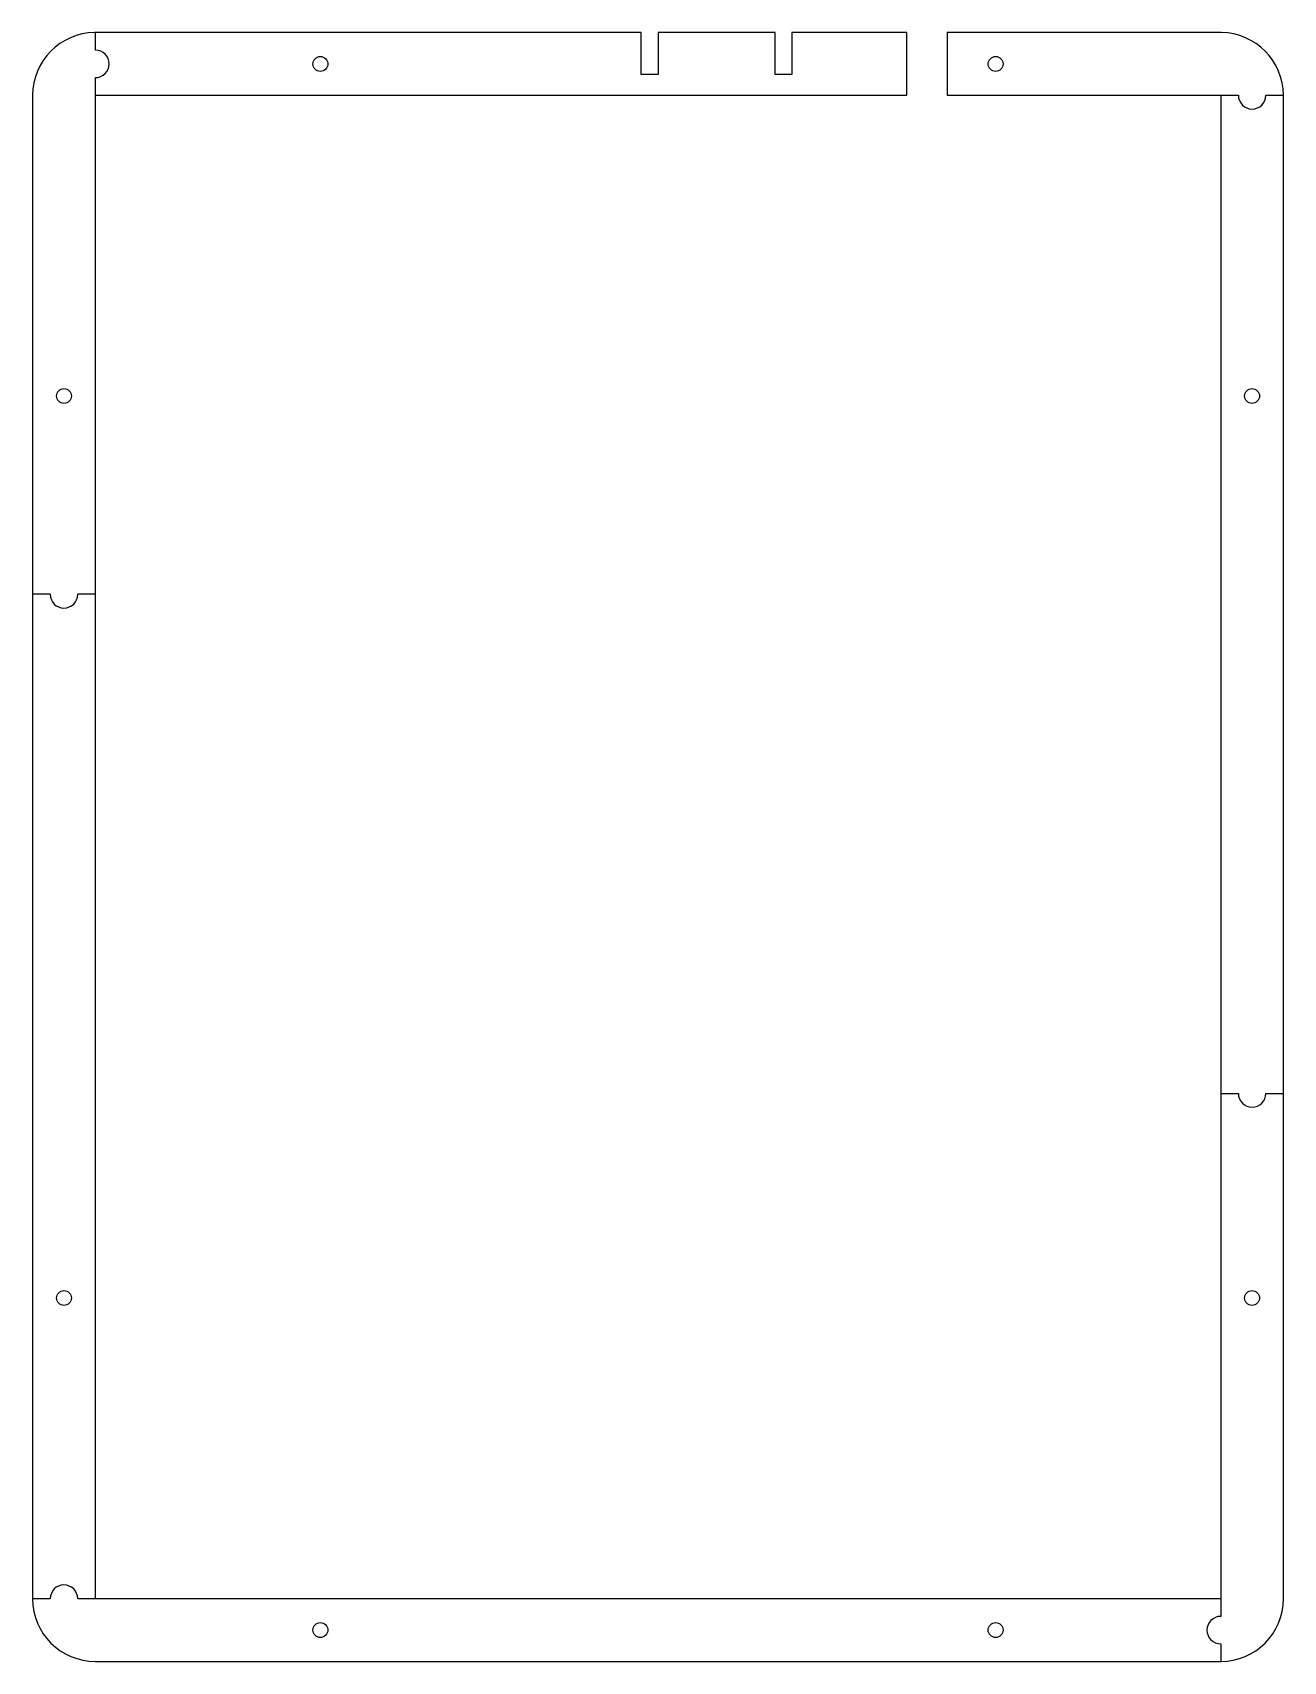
# Model space of a CAD drawing. Extents: x -1356 to -1057, y -857 to -467.
import ezdxf

# ---------------------------------------------------------------- set-up
doc = ezdxf.new("R2010")
doc.units = 0
doc.layers.add('FAB_2$MIDDLE-2', color=190, linetype='CONTINUOUS')

msp = doc.modelspace()

# ---------------------------------------------------------------- linework, layer by layer
at = {"layer": 'FAB_2$MIDDLE-2'}
for p, q in [((-1210.74, -467), (-1341.41, -467)), ((-1341.24, -471.22), (-1341.24, -467)), ((-1210.74, -477), (-1210.74, -467)), ((-1178.74, -467), (-1206.74, -467)), ((-1206.74, -467), (-1206.74, -477)), ((-1178.74, -477), (-1178.74, -467)), ((-1147.24, -467), (-1174.74, -467)), ((-1174.74, -467), (-1174.74, -477)), ((-1147.24, -482), (-1147.24, -467)), ((-1072.08, -467), (-1137.64, -467)), ((-1137.64, -467), (-1137.64, -482)), ((-1341.24, -482), (-1341.24, -477.78)), ((-1206.74, -477), (-1210.74, -477)), ((-1174.74, -477), (-1178.74, -477)), ((-1356.24, -482), (-1356.24, -784.73)), ((-1341.24, -784.73), (-1341.24, -482)), ((-1341.24, -482), (-1147.24, -482)), ((-1137.64, -482), (-1072.24, -482)), ((-1072.24, -482), (-1072.24, -784.73)), ((-1072.24, -482), (-1068.03, -482)), ((-1061.46, -482), (-1057.24, -482)), ((-1057.24, -784.73), (-1057.24, -482)), ((-1352.03, -601.33), (-1356.24, -601.33)), ((-1341.24, -601.33), (-1345.46, -601.33)), ((-1072.24, -720.67), (-1068.03, -720.67)), ((-1061.46, -720.67), (-1057.24, -720.67)), ((-1356.24, -784.73), (-1356.24, -841.5)), ((-1341.24, -841.5), (-1341.24, -784.73)), ((-1072.24, -784.73), (-1072.24, -841.5)), ((-1057.24, -841.5), (-1057.24, -784.73)), ((-1352.03, -841.5), (-1356.24, -841.5)), ((-1341.24, -841.5), (-1345.46, -841.5)), ((-1072.24, -841.5), (-1341.24, -841.5)), ((-1072.24, -841.5), (-1072.24, -845.72)), ((-1072.24, -852.28), (-1072.24, -856.5)), ((-1341.24, -856.5), (-1072.24, -856.5))]:
    msp.add_line(p, q, dxfattribs=at)
for centre in [(-1287.44, -474.5), (-1126.04, -474.5), (-1348.74, -553.9), (-1064.74, -553.9), (-1348.74, -769.6), (-1064.74, -769.6), (-1287.44, -849), (-1126.04, -849)]:
    msp.add_circle(centre, 1.78, dxfattribs=at)
for centre, radius, start, end in [((-1341.24, -482), 15, 90.6366, 179.9996), ((-1072.25, -482), 15, 0.0004, 89.3634), ((-1341.24, -474.5), 3.28, 270.0002, 90.0002), ((-1064.74, -482), 3.28, 180, 360), ((-1348.74, -601.33), 3.28, 180, 0), ((-1064.74, -720.67), 3.28, 180, 360), ((-1348.74, -841.5), 3.28, 360, 180), ((-1341.24, -841.5), 15, 180, 270), ((-1072.24, -841.5), 15, 270, 360), ((-1072.24, -849), 3.28, 90, 270)]:
    msp.add_arc(centre, radius, start, end, dxfattribs=at)

doc.saveas('drawing.dxf')
